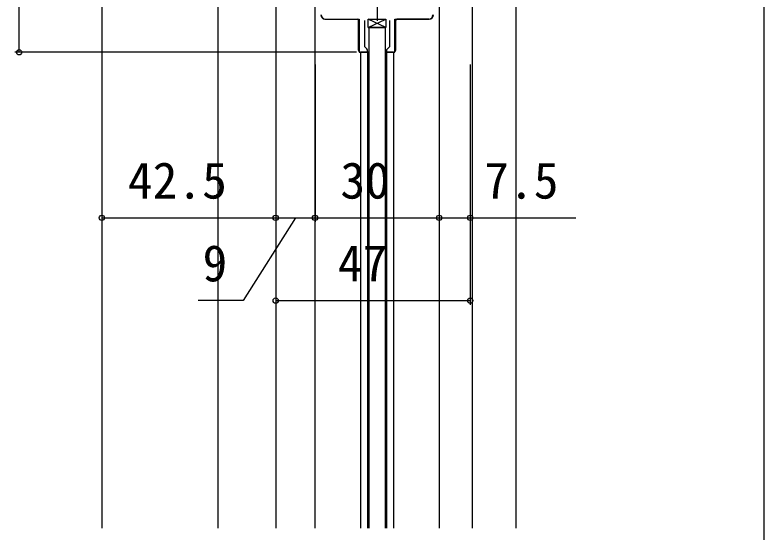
# Model space of a CAD drawing. Units: millimetres, scale not verified. Extents: x -525 to 525, y -783 to 779.
# Drawn here: x -430 to -249, y -448.4 to -323.5 of the extents above; entities that cross this region are included whole.
import ezdxf
from ezdxf.enums import TextEntityAlignment as Align

# ---------------------------------------------------------------- set-up
doc = ezdxf.new("R2010")
doc.units = ezdxf.units.MM
doc.header["$LTSCALE"] = 4
for name, color, linetype in [('0-3_YKK_11', 7, 'Continuous'), ('0-4_YKK_12', 2, 'Continuous'), ('0-5_YKK_13', 4, 'Continuous'), ('0-7_YKK_D', 6, 'Continuous'), ('0-9_YSS_K', 3, 'Continuous')]:
    doc.layers.add(name, color=color, linetype=linetype)
doc.styles.add('ＭＳ ゴシック', font='')
doc.styles.get('ＭＳ ゴシック').set_extended_font_data('MS Gothic')

msp = doc.modelspace()

# ---------------------------------------------------------------- linework, layer by layer
at = {"layer": '0-3_YKK_11'}
msp.add_line((-342.5, -319.861), (-342.5, -324.861), dxfattribs=at)
for points in [[(-355, -324.461), (-346.8, -324.461), (-346.8, -332.461), (-344.8, -332.461), (-344.8, -331.861), (-345, -331.661), (-345.5, -331.161), (-345.5, -324.761)], [(-339.5, -324.761), (-339.5, -331.161), (-340, -331.661), (-340.2, -331.861), (-340.2, -332.461), (-338.2, -332.461), (-338.2, -324.461), (-330, -324.461)]]:
    msp.add_lwpolyline(points, dxfattribs=at)
for centre, start, end in [((-355, -323.461), 180.00001, 269.99999), ((-330, -323.461), 270.00001, 359.99999)]:
    msp.add_arc(centre, 1, start, end, dxfattribs=at)
at = {"layer": '0-4_YKK_12'}
for p, q in [((-409.002, -244.462), (-409.002, -447.462)), ((-367.002, -244.462), (-367.002, -447.462)), ((-319.496, -244.712), (-319.496, -447.462)), ((-308.996, -244.712), (-308.996, -447.462)), ((-357.5, -447.462), (-357.5, -278.461)), ((-327.5, -278.461), (-327.5, -447.462)), ((-355.1, -324.461), (-347.3, -324.461)), ((-347, -331.961), (-347, -324.761)), ((-338, -331.961), (-338, -324.761)), ((-329.9, -324.461), (-337.7, -324.461)), ((-346.5, -332.461), (-346.5, -447.462)), ((-344.5, -332.461), (-346.5, -332.461)), ((-344.8, -332.461), (-344.8, -447.462)), ((-338.5, -332.461), (-340.5, -332.461)), ((-340.2, -332.461), (-340.2, -447.462)), ((-338.5, -332.461), (-338.5, -447.462))]:
    msp.add_line(p, q, dxfattribs=at)
for centre, radius, start, end in [((-355.1, -323.461), 1, 180, 270), ((-329.9, -323.461), 1, 270, 0), ((-347.3, -324.761), 0.3, 0, 90), ((-337.7, -324.761), 0.3, 90, 180), ((-346.5, -331.961), 0.5, 180, 270), ((-338.5, -331.961), 0.5, 270, 0)]:
    msp.add_arc(centre, radius, start, end, dxfattribs=at)
at = {"layer": '0-5_YKK_13'}
for p, q in [((-344.65, -326.461), (-340.35, -324.461)), ((-340.35, -326.461), (-344.65, -324.461)), ((-340.5, -326.461), (-344.5, -326.461)), ((-344.5, -326.461), (-340.5, -326.461))]:
    msp.add_line(p, q, dxfattribs=at)
msp.add_lwpolyline([(-344.65, -326.461), (-344.65, -324.461), (-340.35, -324.461), (-340.35, -326.461)], close=True, dxfattribs=at)
msp.add_lwpolyline([(-340.5, -447.462), (-340.5, -326.461), (-344.5, -326.461), (-344.5, -447.462)], dxfattribs=at)
at = {"layer": '0-7_YKK_D'}
for p, q in [((-248.996, -642.962), (-248.996, -254.962)), ((-429.002, -332.461), (-429.002, -278.461)), ((-347.5, -332.461), (-430.002, -332.461)), ((-409.002, -335.461), (-409.002, -373.461)), ((-367.002, -335.461), (-367.002, -373.461)), ((-367.002, -335.461), (-367.002, -373.461)), ((-367.002, -336.461), (-367.002, -393.461)), ((-357.5, -335.461), (-357.5, -373.461)), ((-357.5, -335.461), (-357.5, -373.461)), ((-327.5, -335.461), (-327.5, -373.461)), ((-327.5, -335.461), (-327.5, -373.461)), ((-320.004, -335.461), (-320.004, -373.461)), ((-320.004, -336.461), (-320.004, -393.461)), ((-409.002, -372.461), (-367.002, -372.461)), ((-367.002, -372.461), (-357.5, -372.461)), ((-357.5, -372.461), (-327.5, -372.461)), ((-367.002, -392.461), (-320.004, -392.461))]:
    msp.add_line(p, q, dxfattribs=at)
for points in [[(-362.251, -372.461), (-374.9, -392.461), (-385.718, -392.461)], [(-327.5, -372.461), (-320.004, -372.461), (-294.499, -372.461)]]:
    msp.add_lwpolyline(points, dxfattribs=at)
for centre in [(-429.002, -332.461), (-409.002, -372.461), (-367.002, -372.461), (-367.002, -372.461), (-357.5, -372.461), (-357.5, -372.461), (-327.5, -372.461), (-327.5, -372.461), (-320.004, -372.461), (-367.002, -392.461), (-320.004, -392.461)]:
    msp.add_circle(centre, 0.637, dxfattribs=at)
at = {"layer": '0-9_YSS_K'}
msp.add_line((-381.002, -244.462), (-381.002, -447.462), dxfattribs=at)

# ---------------------------------------------------------------- texts
at = {"layer": '0-7_YKK_D', "style": 'ＭＳ ゴシック'}
for s, p in [('42.5', (-402.729, -370.461)), ('30', (-351.364, -370.461)), ('7.5', (-316.613, -370.461)), ('9', (-384.673, -390.461)), ('47', (-351.992, -390.461))]:
    msp.add_text(s, height=8.798, dxfattribs=at).set_placement(p, align=Align.BOTTOM_LEFT)

doc.saveas('drawing.dxf')
